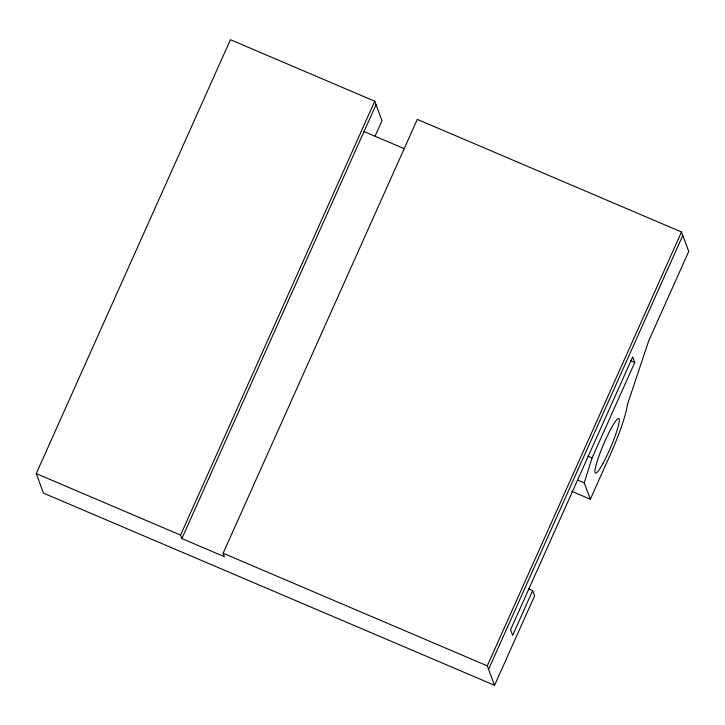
<?xml version="1.0" encoding="UTF-8"?>
<svg xmlns="http://www.w3.org/2000/svg" width="725" height="725" viewBox="0 0 725 725"><rect width="100%" height="100%" fill="white"/><g stroke="black" fill="none" stroke-linecap="round" stroke-linejoin="round"><path stroke-width="1.09" d="M571.59 491.224L590.34 499.217L584.223 482.868L592.062 457.901L634.756 362.509L632.68 356.954L510.563 629.798L512.638 635.354L532.658 590.63L528.489 588.854M532.658 590.63L534.606 595.832L494.559 685.297L43.473 493.127L36.25 473.579L230.441 39.703L374.743 101.219L382.012 120.667L375.079 136.146M590.34 499.217L610.359 454.493A49.454 6.452 -66.9 0 0 627.288 404.858L648.712 340.886L688.75 251.421L681.482 231.982L417.319 119.371L223.128 553.238L224.424 556.709L181.857 538.566L180.552 535.095L374.743 101.219M181.857 538.566L376.039 104.69M494.559 685.297L487.291 665.849L681.482 231.982M488.596 669.329L682.778 235.453M364.032 131.533L404.523 148.797M630.587 360.733L634.756 362.509M587.893 456.125L592.062 457.901M577.97 480.204L584.223 482.868M36.25 473.579L180.552 535.095M223.128 553.238L487.291 665.849M602.792 463.737A29.671 3.87 -66.9 0 0 619.123 418.978A29.671 3.87 -66.9 0 0 599.421 454.72A29.671 3.87 -66.9 0 0 602.792 463.737"/></g></svg>
